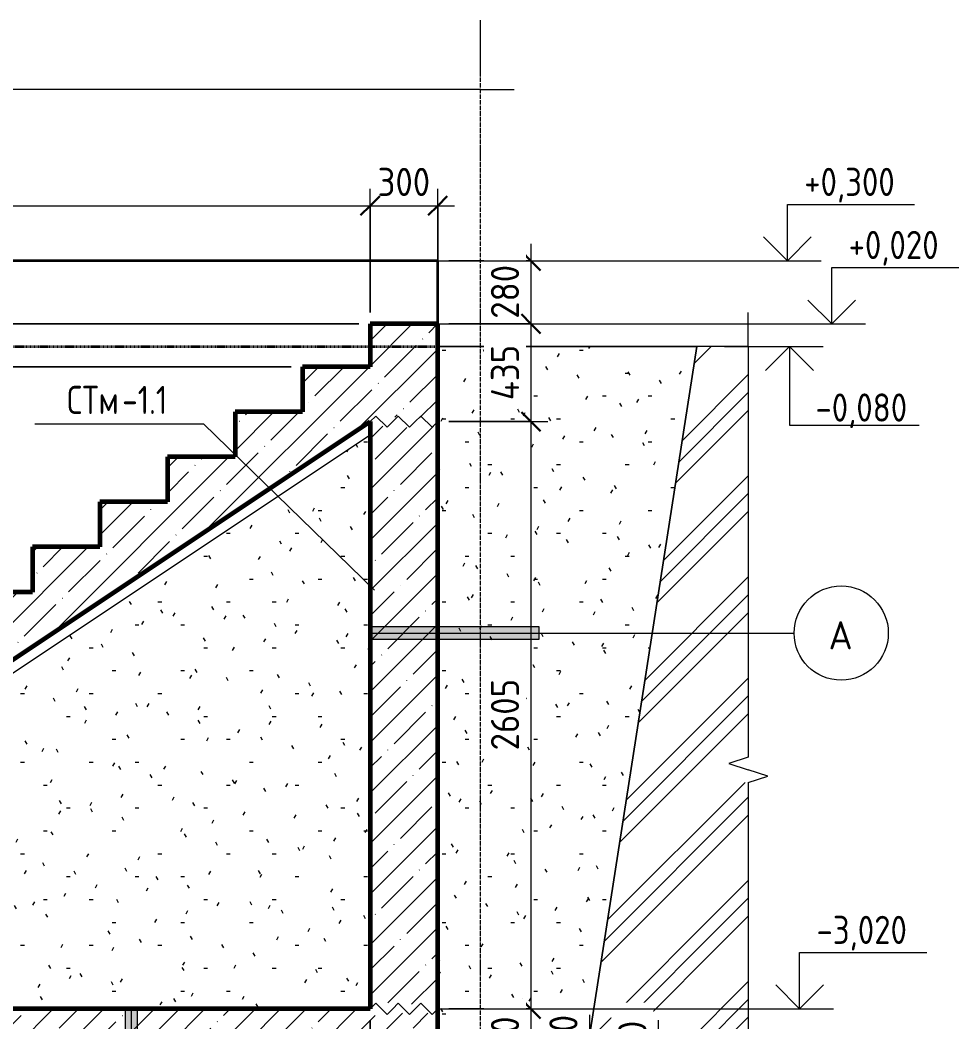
# Model space of a CAD drawing. Header units: millimetres. Extents: x 17301 to 64744, y -5326 to 7712.
# Drawn here: x 31730 to 35899, y -3078 to 1369 of the extents above; entities that cross this region are included whole.
import ezdxf

# ---------------------------------------------------------------- set-up
doc = ezdxf.new("R2010")
doc.units = ezdxf.units.MM
doc.linetypes.add('01 Штриховая _4 мм_', pattern=[6, 3.5, -2.5])
doc.linetypes.add('02 Штрихпунктирная _20 мм_', pattern=[25, 20, -2.5, 0, -2.5])
for name, color, linetype, lineweight in [('AA_Dim', 7, 'Continuous', 9), ('AA_Dim-50', 7, 'Continuous', 9), ('AA_Oformlenie', 7, 'Continuous', 9), ('AA_Vinoska', 7, 'Continuous', 9), ('AA_Visotnaya otmetka', 7, 'Continuous', 9), ('AF_Element', 7, 'Continuous', 20), ('AF_Element_Опалубка', 253, 'Continuous', 20), ('AF_Perekritie', 7, 'Continuous', 60), ('AF_Stena', 7, 'Continuous', 60), ('AF_Stena_Опалубка', 253, 'Continuous', 20), ('KR_Fundament', 7, 'Continuous', 20), ('Генплан', 7, 'Continuous', 9), ('Оси', 7, 'Continuous', 9)]:
    doc.layers.add(name, color=color, linetype=linetype, lineweight=lineweight)
doc.styles.add('GOST Common', font='GOST_Common.ttf', dxfattribs={"width": 0.85, "height": 125})
doc.styles.add('GOST Common_1', font='GOST_Common.ttf', dxfattribs={"height": 125})
doc.styles.add('ISOCPEUR_1', font='isocpeur.TTF', dxfattribs={"width": 0.85, "height": 125})
doc.styles.add('ISOCPEUR_2', font='isocpeur.TTF', dxfattribs={"width": 0.9, "height": 125})
doc.dimstyles.new('00_Точн_3_знака__прозр_', dxfattribs={"dimscale": 304.8, "dimtxt": 125.344371, "dimasz": 0.278871, "dimexe": 0.246063, "dimexo": 0.164042, "dimgap": 0.016404, "dimtad": 1, "dimdec": 3, "dimrnd": 0.001, "dimdsep": 46, "dimtxsty": 'ISOCPEUR_2', "dimblk1": 'OBLIQUE', "dimblk2": 'OBLIQUE', "dimsah": 1, "dimcen": 0.09, "dimdle": 0.246063, "dimazin": 0, "dimtfac": 1, "dimtdec": 4, "dimtix": 1, "dimtmove": 0, "dimatfit": 3, "dimfxl": 1, "dimtvp": 1, "dimtolj": 1, "dimtzin": 0, "dimlwd": 18, "dimlwe": 18, "dimarcsym": 2})
doc.dimstyles.new('00_Точн_3_знака__прозр__1', dxfattribs={"dimscale": 304.8, "dimtxt": 125.344371, "dimasz": 0.278871, "dimexe": 0.246063, "dimexo": 0.164042, "dimgap": 0.016404, "dimtad": 1, "dimdec": 3, "dimrnd": 0.001, "dimdsep": 46, "dimtxsty": 'ISOCPEUR_2', "dimblk1": 'OBLIQUE', "dimblk2": 'OBLIQUE', "dimsah": 1, "dimcen": 0.09, "dimdle": 0.246063, "dimazin": 0, "dimtfac": 1, "dimtdec": 4, "dimtix": 1, "dimtmove": 1, "dimatfit": 3, "dimfxl": 1, "dimtvp": 1, "dimtolj": 1, "dimtzin": 0, "dimlwd": 18, "dimlwe": 18, "dimarcsym": 2})
doc.dimstyles.new('05_Округл_5мм__непрозр_', dxfattribs={"dimscale": 304.8, "dimtxt": 125.344371, "dimasz": 0.278871, "dimexe": 0.246063, "dimexo": 0.164042, "dimgap": 0.049213, "dimtad": 1, "dimdec": 0, "dimrnd": 5, "dimdsep": 46, "dimtxsty": 'ISOCPEUR_2', "dimblk1": 'OBLIQUE', "dimblk2": 'OBLIQUE', "dimsah": 1, "dimcen": 0.09, "dimdle": 0.246063, "dimazin": 0, "dimtfac": 1, "dimtdec": 4, "dimtix": 1, "dimtmove": 0, "dimatfit": 3, "dimfxl": 1, "dimtvp": 1, "dimtfill": 1, "dimtolj": 1, "dimtzin": 0, "dimlwd": 18, "dimlwe": 18, "dimarcsym": 2})
doc.dimstyles.new('05_Округл_5мм__непрозр__1', dxfattribs={"dimscale": 304.8, "dimtxt": 125.344371, "dimasz": 0.278871, "dimexe": 0.246063, "dimexo": 0.164042, "dimgap": 0.049213, "dimtad": 1, "dimdec": 0, "dimrnd": 5, "dimdsep": 46, "dimtxsty": 'ISOCPEUR_2', "dimblk1": 'OBLIQUE', "dimblk2": 'OBLIQUE', "dimsah": 1, "dimcen": 0.09, "dimdle": 0.246063, "dimazin": 0, "dimtfac": 1, "dimtdec": 4, "dimtix": 1, "dimtmove": 1, "dimatfit": 3, "dimfxl": 1, "dimtvp": 1, "dimtfill": 1, "dimtolj": 1, "dimtzin": 0, "dimlwd": 18, "dimlwe": 18, "dimarcsym": 2})
pattern_1 = [(45, (30555.95, -300), (-112.253, 112.253), []), (45, (30668.2, -300), (-112.253, 112.253), [198.437, -39.687, 1.676, -38.011])]

# ---------------------------------------------------------------- blocks, each defined once
blk = doc.blocks.new('Грунт - Грунт-3679763-КР_РЗ_Опл_1')
at = {"layer": 'Генплан'}
h = blk.add_hatch(dxfattribs=at)
h.set_pattern_fill('FP_4', color=256, style=0, pattern_type=2)
h.set_pattern_definition([(45, (-3218.36, -300), (-224.506, 224.506), []), (45, (-3139, -300), (0, 449.013), []), (45, (-3297.74, -300), (0, 449.013), [])])
h.paths.add_polyline_path([(-6410, -3837.5), (-2836.9, -3837.5), (-2809.4, -3750.9), (-2781.9, -3837.5), (-2781.9, -3798.2), (-2725.6, -3798.2), (-2725.6, -3837.5), (1189.1, -3837.5), (1189.1, -2015), (1149.8, -2015), (1149.8, -1958.7), (1189.1, -1958.7), (1102.5, -1931.2), (1189.1, -1903.7), (1189.1, -80), (960, -80), (410, -3620), (-6250, -3620), (-6250, -3210), (-6410, -3210), (-6410, -3824.3)])
for p, q in [((-190, -80), (960, -80)), ((960, -80), (410, -3620)), ((1189.1, -80), (960, -80))]:
    blk.add_line(p, q, dxfattribs=at)
blk = doc.blocks.new('Засыпка - Засыпка-3702812-КР_РЗ_Опл_1')
at = {"layer": 'AF_Element', "lineweight": 9}
h = blk.add_hatch(dxfattribs=at)
h.set_pattern_fill('FP_8', color=256, style=0, pattern_type=2)
h.set_pattern_definition([(0, (-3218.36, -300), (406.4, 101.6), [16.764, -288.036, 16.764, -288.036, -1625.6]), (0, (-3218.36, -300), (406.4, 101.6), [-609.6, 16.764, -592.836, 16.764, -288.036, -711.2]), (0, (-3218.36, -300), (406.4, 101.6), [-1524, 16.764, -186.436, 16.764, -491.236]), (120, (-3065.96, -249.2), (-291.1882, 301.1527), [16.764, -288.036, 16.764, -288.036, -1625.6]), (120, (-3065.96, -249.2), (-291.1882, 301.1527), [-609.6, 16.764, -592.836, 16.764, -288.036, -711.2]), (120, (-3065.96, -249.2), (-291.1882, 301.1527), [-1524, 16.764, -186.436, 16.764, -491.236]), (240, (-3015.16, -46), (-115.2118, -402.7527), [16.764, -288.036, 16.764, -288.036, -1625.6]), (240, (-3015.16, -46), (-115.2118, -402.7527), [-609.6, 16.764, -592.836, 16.764, -288.036, -711.2]), (240, (-3015.16, -46), (-115.2118, -402.7527), [-1524, 16.764, -186.436, 16.764, -491.236])])
h.paths.add_polyline_path([(-2526.5, -3020), (-490, -3020), (-490, -473.9), (-4314.4, -3020)])
at = {"layer": 'AF_Element'}
for p, q in [((-490, -473.9), (-4314.4, -3020)), ((-490, -3020), (-490, -473.9)), ((-4314.4, -3020), (-490, -3020))]:
    blk.add_line(p, q, dxfattribs=at)
blk = doc.blocks.new('Лестница - Лестница-3665978-КР_РЗ_Опл_1')
at = {"layer": 'AF_Perekritie', "lineweight": 9}
h = blk.add_hatch(dxfattribs=at)
h.set_pattern_fill('FP_3', color=256, style=0, pattern_type=2)
h.set_pattern_definition([(45, (-3218.36, -300), (-112.253, 112.253), []), (45, (-3106.11, -300), (-112.253, 112.253), [198.437, -39.687, 1.676, -38.011])])
h.paths.add_polyline_path([(-4390, -3010.3), (-490, -413.9), (-490, -393.9), (-190, -393.9), (-190, 20), (-490, 20), (-490, -170), (-790, -170), (-790, -370), (-1090, -370), (-1090, -570), (-1390, -570), (-1390, -770), (-1690, -770), (-1690, -970), (-1990, -970), (-1990, -1170), (-2290, -1170), (-2290, -1370), (-2590, -1370), (-2590, -1570), (-2890, -1570), (-2890, -1770), (-3190, -1770), (-3190, -1970), (-3490, -1970), (-3490, -2170), (-3790, -2170), (-3790, -2370), (-4090, -2370), (-4090, -2570), (-4390, -2570), (-4390, -2770), (-4690, -2770), (-4690, -3000), (-4390, -3000)])
at = {"layer": 'AF_Perekritie'}
for p, q in [((-190, 20), (-490, 20)), ((-490, 20), (-490, -170)), ((-190, -413.9), (-190, 20)), ((-490, -170), (-790, -170)), ((-790, -170), (-790, -370)), ((-790, -370), (-1090, -370)), ((-1090, -370), (-1090, -570)), ((-4390, -3010.3), (-490, -413.9)), ((-1090, -570), (-1390, -570)), ((-1390, -570), (-1390, -770)), ((-1390, -770), (-1690, -770)), ((-1690, -770), (-1690, -970)), ((-1690, -970), (-1990, -970)), ((-1990, -970), (-1990, -1170)), ((-1990, -1170), (-2290, -1170))]:
    blk.add_line(p, q, dxfattribs=at)
blk = doc.blocks.new('Последовательность узлов - 3мм масшт50 маскировка-904230-КР_РЗ_Опл_1')
at = {"layer": 'AA_Oformlenie'}
for p, q in [((-490, -413.9), (-465, -388.9)), ((-415, -438.9), (-465, -388.9)), ((-390, -413.9), (-365, -388.9)), ((-315, -438.9), (-365, -388.9)), ((-290, -413.9), (-265, -388.9)), ((-215, -438.9), (-265, -388.9)), ((-390, -413.9), (-415, -438.9)), ((-290, -413.9), (-315, -438.9)), ((-190, -413.9), (-215, -438.9))]:
    blk.add_line(p, q, dxfattribs=at)
blk = doc.blocks.new('011_ЛинияОбрыва _ЭлУзла_Линия_ - Тип 1-3948493-КР_РЗ_Опл_1')
at = {"layer": 'AA_Oformlenie'}
for p, q in [((1189.1, -80), (1189.1, -1903.7)), ((1189.1, -2015), (1189.1, -3837.5))]:
    blk.add_line(p, q, dxfattribs=at)
blk = doc.blocks.new('011_ЛинияОбрыва _ЭлУзла_Линия_ - Тип 1-3750494-КР_РЗ_Опл_1')
at = {"layer": 'AA_Oformlenie'}
blk.add_line((0, 1060), (-3495.1, 1060), dxfattribs=at)
blk = doc.blocks.new('DIMBLOCK8-КР_РЗ_Опл_1')
at = {"layer": 'AA_Dim-50', "lineweight": 18}
for p, q in [((28884.6, 95), (28884.6, -170)), ((33234.3, 20), (28809.6, 20)), ((28884.6, 20), (33234.3, 20)), ((28678.1, -114.6), (28884.6, -75)), ((28678.1, -375.1), (28678.1, -114.6)), ((32934.3, -170), (28809.6, -170)), ((28884.6, -170), (32934.3, -170))]:
    blk.add_line(p, q, dxfattribs=at)
at = {"layer": 'AA_Dim-50', "lineweight": 30}
for p, q in [((28884.6, 20), (28842.1, 62.5)), ((28884.6, 20), (28927.1, -22.5)), ((28884.6, -170), (28842.1, -127.5)), ((28884.6, -170), (28927.1, -212.5))]:
    blk.add_line(p, q, dxfattribs=at)
at = {"layer": 'AA_Dim-50', "color": 0, "lineweight": 18, "insert": (28510.3, -375.1), "char_height": 125, "width": 252.581, "attachment_point": 1, "rotation": 90, "line_spacing_factor": 1.135194, "style": 'ISOCPEUR_2'}
blk.add_mtext('190', dxfattribs=at)
blk = doc.blocks.new('_Oblique')
at = {"color": 0, "linetype": 'ByBlock', "lineweight": -2}
blk.add_line((-0.5, -0.5), (0.5, 0.5), dxfattribs=at)
blk = doc.blocks.new('DIMBLOCK9-КР_РЗ_Опл_1')
at = {"layer": 'AA_Dim-50', "lineweight": 30}
for p, q in [((28884.6, -170), (28842.1, -127.5)), ((28884.6, -170), (28927.1, -212.5)), ((28884.6, -2770), (28842.1, -2727.5)), ((28884.6, -2770), (28927.1, -2812.5))]:
    blk.add_line(p, q, dxfattribs=at)
at = {"layer": 'AA_Dim-50', "lineweight": 18}
for p, q in [((32934.3, -170), (28809.6, -170)), ((28884.6, -170), (28884.6, -2770)), ((28884.6, -170), (32934.3, -170)), ((29034.3, -2770), (28809.6, -2770)), ((28884.6, -2770), (29034.3, -2770))]:
    blk.add_line(p, q, dxfattribs=at)
at = {"layer": 'AA_Dim-50', "color": 0, "lineweight": 18, "insert": (28716.7, -1887.4), "char_height": 125, "width": 1001.809, "attachment_point": 1, "rotation": 90, "line_spacing_factor": 1.135194, "style": 'ISOCPEUR_2'}
blk.add_mtext('13x200=2600', dxfattribs=at)
blk = doc.blocks.new('DIMBLOCK11-КР_РЗ_Опл_1')
at = {"layer": 'AA_Dim-50', "lineweight": 18}
for p, q in [((29084.3, -2720), (29084.3, 619.7)), ((33284.3, 70), (33284.3, 619.7)), ((29009.3, 544.7), (33284.3, 544.7)), ((29084.3, 544.7), (29084.3, -2720)), ((33284.3, 544.7), (33284.3, 70))]:
    blk.add_line(p, q, dxfattribs=at)
at = {"layer": 'AA_Dim-50', "lineweight": 30}
for p, q in [((29084.3, 544.7), (29126.8, 587.2)), ((33284.3, 544.7), (33326.8, 587.2)), ((29084.3, 544.7), (29041.8, 502.2)), ((33284.3, 544.7), (33241.8, 502.2))]:
    blk.add_line(p, q, dxfattribs=at)
at = {"layer": 'AA_Dim-50', "color": 0, "lineweight": 18, "insert": (30757.4, 712.6), "char_height": 125, "width": 1024.513, "attachment_point": 1, "line_spacing_factor": 1.135194, "style": 'ISOCPEUR_2'}
blk.add_mtext('14x300=4200', dxfattribs=at)
blk = doc.blocks.new('DIMBLOCK12-КР_РЗ_Опл_1')
at = {"layer": 'AA_Dim-50', "lineweight": 18}
for p, q in [((33284.3, 70), (33284.3, 619.7)), ((33584.3, 70), (33584.3, 619.7)), ((33284.3, 544.7), (33659.3, 544.7)), ((33284.3, 544.7), (33284.3, 70)), ((33584.3, 544.7), (33584.3, 70))]:
    blk.add_line(p, q, dxfattribs=at)
at = {"layer": 'AA_Dim-50', "lineweight": 30}
for p, q in [((33284.3, 544.7), (33326.8, 587.2)), ((33584.3, 544.7), (33626.8, 587.2)), ((33284.3, 544.7), (33241.8, 502.2)), ((33584.3, 544.7), (33541.8, 502.2))]:
    blk.add_line(p, q, dxfattribs=at)
at = {"layer": 'AA_Dim-50', "color": 0, "lineweight": 18, "insert": (33317.3, 712.6), "char_height": 125, "width": 280.961, "attachment_point": 1, "line_spacing_factor": 1.135194, "style": 'ISOCPEUR_2'}
blk.add_mtext('300', dxfattribs=at)
blk = doc.blocks.new('DIMBLOCK13-КР_РЗ_Опл_1')
at = {"layer": 'AA_Dim-50', "lineweight": 18}
for p, q in [((33998.4, 375), (33998.4, 20)), ((33634.3, 300), (34073.4, 300)), ((33998.4, 300), (33634.3, 300)), ((33634.3, 20), (34073.4, 20)), ((33998.4, 20), (33634.3, 20))]:
    blk.add_line(p, q, dxfattribs=at)
at = {"layer": 'AA_Dim-50', "lineweight": 30}
for p, q in [((33998.4, 300), (33955.9, 342.5)), ((33998.4, 300), (34040.9, 257.5)), ((33998.4, 20), (33955.9, 62.5)), ((33998.4, 20), (34040.9, -22.5))]:
    blk.add_line(p, q, dxfattribs=at)
at = {"layer": 'AA_Dim-50', "color": 0, "lineweight": 18, "insert": (33820.6, 42.9), "char_height": 125, "width": 280.961, "attachment_point": 1, "rotation": 90, "line_spacing_factor": 1.135194, "style": 'ISOCPEUR_2', "bg_fill": 3, "box_fill_scale": 1.25, "bg_fill_color": 256, "bg_fill_true_color": 13158600, "bg_fill_transparency": 0}
blk.add_mtext('280', dxfattribs=at)
blk = doc.blocks.new('DIMBLOCK14-КР_РЗ_Опл_1')
at = {"layer": 'AA_Dim-50', "lineweight": 30}
for p, q in [((33998.4, 20), (33955.9, 62.5)), ((33998.4, 20), (34040.9, -22.5)), ((33998.4, -413.9), (33955.9, -371.4)), ((33998.4, -413.9), (34040.9, -456.4))]:
    blk.add_line(p, q, dxfattribs=at)
at = {"layer": 'AA_Dim-50', "lineweight": 18}
for p, q in [((33634.3, 20), (34073.4, 20)), ((33998.4, 20), (33634.3, 20)), ((33998.4, 20), (33998.4, -413.9)), ((33634.3, -413.9), (34073.4, -413.9)), ((33998.4, -413.9), (33634.3, -413.9))]:
    blk.add_line(p, q, dxfattribs=at)
at = {"layer": 'AA_Dim-50', "color": 0, "lineweight": 18, "insert": (33820.6, -318.7), "char_height": 125, "width": 292.313, "attachment_point": 1, "rotation": 90, "line_spacing_factor": 1.135194, "style": 'ISOCPEUR_2', "bg_fill": 3, "box_fill_scale": 1.25, "bg_fill_color": 256, "bg_fill_true_color": 13158600, "bg_fill_transparency": 0}
blk.add_mtext('435', dxfattribs=at)
blk = doc.blocks.new('DIMBLOCK15-КР_РЗ_Опл_1')
at = {"layer": 'AA_Dim-50', "lineweight": 30}
for p, q in [((33998.4, -413.9), (33955.9, -371.4)), ((33998.4, -413.9), (34040.9, -456.4)), ((33998.4, -3020), (33955.9, -2977.5)), ((33998.4, -3020), (34040.9, -3062.5))]:
    blk.add_line(p, q, dxfattribs=at)
at = {"layer": 'AA_Dim-50', "lineweight": 18}
for p, q in [((33634.3, -413.9), (34073.4, -413.9)), ((33998.4, -413.9), (33634.3, -413.9)), ((33998.4, -413.9), (33998.4, -3020)), ((33634.3, -3020), (34073.4, -3020)), ((33998.4, -3020), (33634.3, -3020))]:
    blk.add_line(p, q, dxfattribs=at)
at = {"layer": 'AA_Dim-50', "color": 0, "lineweight": 18, "insert": (33820.6, -1873), "char_height": 125, "width": 374.614, "attachment_point": 1, "rotation": 90, "line_spacing_factor": 1.135194, "style": 'ISOCPEUR_2', "bg_fill": 3, "box_fill_scale": 1.25, "bg_fill_color": 256, "bg_fill_true_color": 13158600, "bg_fill_transparency": 0}
blk.add_mtext('2605', dxfattribs=at)
blk = doc.blocks.new('DIMBLOCK16-КР_РЗ_Опл_1')
at = {"layer": 'AA_Dim-50', "lineweight": 30}
for p, q in [((33998.4, -3020), (33955.9, -2977.5)), ((33998.4, -3020), (34040.9, -3062.5)), ((33998.4, -3320), (33955.9, -3277.5)), ((33998.4, -3320), (34040.9, -3362.5))]:
    blk.add_line(p, q, dxfattribs=at)
at = {"layer": 'AA_Dim-50', "lineweight": 18}
for p, q in [((33634.3, -3020), (34073.4, -3020)), ((33998.4, -3020), (33634.3, -3020)), ((33998.4, -3020), (33998.4, -3320)), ((33634.3, -3320), (34073.4, -3320)), ((33998.4, -3320), (33634.3, -3320))]:
    blk.add_line(p, q, dxfattribs=at)
at = {"layer": 'AA_Dim-50', "color": 0, "lineweight": 18, "insert": (33820.6, -3287.1), "char_height": 125, "width": 280.961, "attachment_point": 1, "rotation": 90, "line_spacing_factor": 1.135194, "style": 'ISOCPEUR_2', "bg_fill": 3, "box_fill_scale": 1.25, "bg_fill_color": 256, "bg_fill_true_color": 13158600, "bg_fill_transparency": 0}
blk.add_mtext('300', dxfattribs=at)
blk = doc.blocks.new('DIMBLOCK17-КР_РЗ_Опл_1')
at = {"layer": 'AA_Dim-50', "lineweight": 18}
for p, q in [((34257.9, -3046.8), (34257.9, -3307.3)), ((33634.3, -3320), (34073.4, -3320)), ((33998.4, -3320), (33634.3, -3320)), ((34257.9, -3307.3), (33998.4, -3370)), ((33998.4, -3320), (33998.4, -3420)), ((33734.3, -3420), (34073.4, -3420)), ((33998.4, -3420), (33734.3, -3420))]:
    blk.add_line(p, q, dxfattribs=at)
at = {"layer": 'AA_Dim-50', "lineweight": 30}
for p, q in [((33998.4, -3320), (33955.9, -3277.5)), ((33998.4, -3320), (34040.9, -3362.5)), ((33998.4, -3420), (33955.9, -3377.5)), ((33998.4, -3420), (34040.9, -3462.5))]:
    blk.add_line(p, q, dxfattribs=at)
at = {"layer": 'AA_Dim-50', "color": 0, "lineweight": 18, "insert": (34080.1, -3257.3), "char_height": 125, "width": 252.581, "attachment_point": 1, "rotation": 90, "line_spacing_factor": 1.135194, "style": 'ISOCPEUR_2', "bg_fill": 3, "box_fill_scale": 1.25, "bg_fill_color": 256, "bg_fill_true_color": 13158600, "bg_fill_transparency": 0}
blk.add_mtext('100', dxfattribs=at)
blk = doc.blocks.new('DIMBLOCK18-КР_РЗ_Опл_1')
at = {"layer": 'AA_Dim-50', "lineweight": 18}
for p, q in [((34563.8, -3070.1), (34563.8, -3354.2)), ((34563.8, -3354.2), (33998.4, -3520)), ((33734.3, -3420), (34073.4, -3420)), ((33998.4, -3420), (33734.3, -3420)), ((33998.4, -3420), (33998.4, -3695)), ((34008.5, -3620), (33923.4, -3620)), ((33998.4, -3620), (34008.5, -3620))]:
    blk.add_line(p, q, dxfattribs=at)
at = {"layer": 'AA_Dim-50', "lineweight": 30}
for p, q in [((33998.4, -3420), (33955.9, -3377.5)), ((33998.4, -3420), (34040.9, -3462.5)), ((33998.4, -3620), (33955.9, -3577.5)), ((33998.4, -3620), (34040.9, -3662.5))]:
    blk.add_line(p, q, dxfattribs=at)
at = {"layer": 'AA_Dim-50', "color": 0, "lineweight": 18, "insert": (34385.9, -3304.2), "char_height": 125, "width": 280.961, "attachment_point": 1, "rotation": 90, "line_spacing_factor": 1.135194, "style": 'ISOCPEUR_2', "bg_fill": 3, "box_fill_scale": 1.25, "bg_fill_color": 256, "bg_fill_true_color": 13158600, "bg_fill_transparency": 0}
blk.add_mtext('200', dxfattribs=at)
blk = doc.blocks.new('Высотные отметки - Стрелка вверх-400292-КР_РЗ_Опл_1')
at = {"layer": 'AA_Vinoska'}
for p, q in [((1559.6, 270), (2124.6, 270)), ((1559.6, 20), (1559.6, 270)), ((1559.6, 20), (1453.5, 126.1)), ((1559.6, 20), (1665.7, 126.1)), ((1409.6, 20), (1709.6, 20))]:
    blk.add_line(p, q, dxfattribs=at)
blk = doc.blocks.new('DIMBLOCK22-КР_РЗ_Опл_1')
at = {"layer": 'AA_Dim-50', "lineweight": 18}
for p, q in [((29084.3, -3070), (29084.3, -4265.1)), ((29084.3, -4190.1), (29084.3, -3070)), ((33284.3, -3070), (33284.3, -4265.1)), ((33284.3, -4190.1), (33284.3, -3070)), ((29084.3, -4190.1), (33284.3, -4190.1))]:
    blk.add_line(p, q, dxfattribs=at)
at = {"layer": 'AA_Dim-50', "lineweight": 30}
for p, q in [((29084.3, -4190.1), (29126.8, -4147.6)), ((33284.3, -4190.1), (33326.8, -4147.6)), ((29084.3, -4190.1), (29041.8, -4232.6)), ((33284.3, -4190.1), (33241.8, -4232.6))]:
    blk.add_line(p, q, dxfattribs=at)
at = {"layer": 'AA_Dim-50', "color": 0, "lineweight": 18, "insert": (31023.5, -4022.3), "char_height": 125, "width": 385.966, "attachment_point": 1, "line_spacing_factor": 1.135194, "style": 'ISOCPEUR_2'}
blk.add_mtext('4200', dxfattribs=at)
blk = doc.blocks.new('DIMBLOCK23-КР_РЗ_Опл_1')
at = {"layer": 'AA_Dim-50', "lineweight": 18}
for p, q in [((33284.3, -3070), (33284.3, -4265.1)), ((33284.3, -4190.1), (33284.3, -3070)), ((33584.3, -3370), (33584.3, -4265.1)), ((33584.3, -4190.1), (33584.3, -3370)), ((33284.3, -4190.1), (33584.3, -4190.1))]:
    blk.add_line(p, q, dxfattribs=at)
at = {"layer": 'AA_Dim-50', "lineweight": 30}
for p, q in [((33284.3, -4190.1), (33326.8, -4147.6)), ((33584.3, -4190.1), (33626.8, -4147.6)), ((33284.3, -4190.1), (33241.8, -4232.6)), ((33584.3, -4190.1), (33541.8, -4232.6))]:
    blk.add_line(p, q, dxfattribs=at)
at = {"layer": 'AA_Dim-50', "color": 0, "lineweight": 18, "insert": (33317.3, -4022.3), "char_height": 125, "width": 280.961, "attachment_point": 1, "line_spacing_factor": 1.135194, "style": 'ISOCPEUR_2'}
blk.add_mtext('300', dxfattribs=at)
blk = doc.blocks.new('010_Текст с выноской - Текст 2 строки-3754870-КР_РЗ_Опл_1')
at = {"layer": 'AA_Vinoska'}
blk.add_line((-6025.8, -2680.7), (-5275.8, -2680.7), dxfattribs=at)
blk = doc.blocks.new('010_Флажок только номер _ТиповАннот_ - Узел Б-3986935-КР_РЗ_Опл_1')
at = {"layer": 'AA_Vinoska'}
blk.add_hatch(color=256, dxfattribs=at).paths.add_polyline_path([(-1578.3, -3774.8), (-1578.3, -3024.8), (-1523.3, -3024.8), (-1523.3, -3774.8)])
for p, q in [((-1523.3, -3024.8), (-1578.3, -3024.8)), ((-1578.3, -3024.8), (-1578.3, -3774.8)), ((-1550.8, -3024.8), (-1550.8, -4907.4)), ((-1523.3, -3774.8), (-1523.3, -3024.8)), ((-1578.3, -3774.8), (-1523.3, -3774.8))]:
    blk.add_line(p, q, dxfattribs=at)
blk.add_circle((-1550.8, -5116.5), 209.1, dxfattribs=at)
blk = doc.blocks.new('010_Флажок только номер _ТиповАннот_ - Узел А-3986927-КР_РЗ_Опл_1')
at = {"layer": 'AA_Vinoska'}
blk.add_hatch(color=256, dxfattribs=at).paths.add_polyline_path([(260, -1379.7), (-490, -1379.7), (-490, -1324.7), (260, -1324.7)])
for p, q in [((260, -1324.7), (-490, -1324.7)), ((-490, -1324.7), (-490, -1379.7)), ((260, -1379.7), (260, -1324.7)), ((-490, -1352.2), (1392.6, -1352.2)), ((-490, -1379.7), (260, -1379.7))]:
    blk.add_line(p, q, dxfattribs=at)
blk.add_circle((1601.7, -1352.2), 209.1, dxfattribs=at)
blk = doc.blocks.new('Высотные отметки - Стрелка вниз высокая-400290-КР_РЗ_Опл_1')
at = {"layer": 'AA_Vinoska'}
for p, q in [((1222.3, -80), (1522.3, -80)), ((1372.3, -80), (1266.2, -186.1)), ((1372.3, -80), (1372.3, -430)), ((1372.3, -80), (1478.3, -186.1)), ((1372.3, -430), (1947.3, -430))]:
    blk.add_line(p, q, dxfattribs=at)

msp = doc.modelspace()

# ---------------------------------------------------------------- hatches: boundary and pattern name
at = {"layer": 'AF_Perekritie', "lineweight": 9}
h = msp.add_hatch(dxfattribs=at)
h.set_pattern_fill('FP_3', color=256, style=0, pattern_type=2)
h.set_pattern_definition(pattern_1)
h.paths.add_polyline_path([(29384.3179, -3320), (33584.3179, -3320), (33584.3179, -3040), (33284.3179, -3040), (33284.3179, -3020), (29384.3179, -3020), (29384.3179, -3040), (29084.3179, -3040), (29084.3179, -3020), (27544.3179, -3020), (27544.3179, -3320), (29284.3179, -3320)])
at = {"layer": 'AF_Stena', "lineweight": 9}
h = msp.add_hatch(dxfattribs=at)
h.set_pattern_fill('FP_3', color=256, style=0, pattern_type=2)
h.set_pattern_definition(pattern_1)
h.paths.add_polyline_path([(33484.3179, -3000), (33584.3179, -3000), (33584.3179, -433.8737), (33284.3179, -433.8737), (33284.3179, -3000), (33384.3179, -3000)])
at = {"layer": 'KR_Fundament', "lineweight": 9}
h = msp.add_hatch(dxfattribs=at)
h.set_pattern_fill('FP_8', color=256, style=0, pattern_type=2)
h.set_pattern_definition([(0, (30555.95, -300), (406.4, 101.6), [16.764, -288.036, 16.764, -288.036, -1625.6]), (0, (30555.95, -300), (406.4, 101.6), [-609.6, 16.764, -592.836, 16.764, -288.036, -711.2]), (0, (30555.95, -300), (406.4, 101.6), [-1524, 16.764, -186.436, 16.764, -491.236]), (120, (30708.35, -249.2), (-291.1882, 301.1527), [16.764, -288.036, 16.764, -288.036, -1625.6]), (120, (30708.35, -249.2), (-291.1882, 301.1527), [-609.6, 16.764, -592.836, 16.764, -288.036, -711.2]), (120, (30708.35, -249.2), (-291.1882, 301.1527), [-1524, 16.764, -186.436, 16.764, -491.236]), (240, (30759.15, -46), (-115.2118, -402.7527), [16.764, -288.036, 16.764, -288.036, -1625.6]), (240, (30759.15, -46), (-115.2118, -402.7527), [-609.6, 16.764, -592.836, 16.764, -288.036, -711.2]), (240, (30759.15, -46), (-115.2118, -402.7527), [-1524, 16.764, -186.436, 16.764, -491.236])])
h.paths.add_polyline_path([(27544.3179, -3620), (34184.3179, -3620), (34734.3179, -80), (33584.3179, -80), (33584.3179, -3320), (33684.3179, -3320), (33684.3179, -3420), (27544.3179, -3420)])

# ---------------------------------------------------------------- linework, layer by layer
at = {"layer": 'AA_Vinoska'}
for p, q in [((33774.3179, 1060), (33924.3179, 1060)), ((34963.4126, -80), (34963.4126, 70)), ((33304.056, -1161.8046), (32545.0003, -424.0053)), ((34963.4126, -1903.7287), (34876.8101, -1931.2287)), ((34876.8101, -1931.2287), (34963.4126, -1958.7287)), ((35050.0627, -1986.883), (34963.4126, -1958.7287)), ((34963.4126, -2015.0373), (35050.0627, -1986.883))]:
    msp.add_line(p, q, dxfattribs=at)
at = {"layer": 'AA_Visotnaya otmetka'}
for p, q in [((34178.7922, 300), (35136.8383, 300)), ((34239.7217, 20), (35333.9284, 20)), ((34858.0194, -80), (35040.7839, -80)), ((35040.7839, -80), (35146.5949, -80))]:
    msp.add_line(p, q, dxfattribs=at)
at = {"layer": 'AF_Stena_Опалубка', "lineweight": 35}
for p, q in [((33584.3179, 300), (29284.3179, 300)), ((33584.3179, 20), (33584.3179, 300)), ((33584.3179, 19.9504), (33584.3179, -3020)), ((29384.3179, -3020), (33284.3179, -3020))]:
    msp.add_line(p, q, dxfattribs=at)
at = {"layer": 'AF_Stena_Опалубка', "lineweight": 60}
for p, q in [((33284.3179, -413.8737), (33284.3179, -3020)), ((33584.3179, -3020), (33584.3179, -413.8737))]:
    msp.add_line(p, q, dxfattribs=at)
at = {"layer": 'KR_Fundament', "linetype": '01 Штриховая _4 мм_', "lineweight": 35}
msp.add_line((29284.3179, -80), (33584.2682, -80), dxfattribs=at)
at = {"layer": 'KR_Fundament'}
for p, q in [((34734.3179, -80), (33584.3179, -80)), ((33584.3179, -80), (33584.3179, -3320)), ((34184.3179, -3620), (34734.3179, -80))]:
    msp.add_line(p, q, dxfattribs=at)
at = {"layer": 'KR_Fundament', "lineweight": 60}
for p, q in [((33284.3179, -3020), (29384.3179, -3020)), ((33584.3179, -3320), (33584.3179, -3020))]:
    msp.add_line(p, q, dxfattribs=at)
at = {"layer": 'Оси'}
msp.add_line((33774.3179, 1118.7104), (33774.3179, 1368.7104), dxfattribs=at)
at = {"layer": 'Оси', "linetype": '02 Штрихпунктирная _20 мм_'}
msp.add_line((33774.3179, -4452.9796), (33774.3179, 1118.7104), dxfattribs=at)

# ---------------------------------------------------------------- block references
at = {"layer": 'AA_Oformlenie'}
for name in ['011_ЛинияОбрыва _ЭлУзла_Линия_ - Тип 1-3750494-КР_РЗ_Опл_1', '011_ЛинияОбрыва _ЭлУзла_Линия_ - Тип 1-3948493-КР_РЗ_Опл_1', 'Последовательность узлов - 3мм масшт50 маскировка-904230-КР_РЗ_Опл_1']:
    msp.add_blockref(name, (33774.3179, 0), dxfattribs=at)
at = {"layer": 'AA_Oformlenie', "rotation": 180}
msp.add_blockref('Последовательность узлов - 3мм масшт50 маскировка-904230-КР_РЗ_Опл_1', (33094.3179, -3433.8737), dxfattribs=at)
at = {"layer": 'AA_Vinoska'}
for name, p in [('Высотные отметки - Стрелка вверх-400292-КР_РЗ_Опл_1', (33774.3179, 0)), ('Высотные отметки - Стрелка вниз высокая-400290-КР_РЗ_Опл_1', (33774.3179, 0)), ('010_Текст с выноской - Текст 2 строки-3754870-КР_РЗ_Опл_1', (37820.8119, 2256.6506)), ('010_Флажок только номер _ТиповАннот_ - Узел Б-3986935-КР_РЗ_Опл_1', (33774.3179, 0))]:
    msp.add_blockref(name, p, dxfattribs=at)
at = {"layer": 'AA_Visotnaya otmetka'}
for p in [(33577.2277, 280), (33631.5238, -3040)]:
    msp.add_blockref('Высотные отметки - Стрелка вверх-400292-КР_РЗ_Опл_1', p, dxfattribs=at)
at = {"layer": 'AF_Element_Опалубка', "lineweight": 35}
msp.add_blockref('Засыпка - Засыпка-3702812-КР_РЗ_Опл_1', (33774.3179, 0), dxfattribs=at)
at = {"layer": 'AF_Perekritie', "linetype": '01 Штриховая _4 мм_', "lineweight": 35}
msp.add_blockref('Лестница - Лестница-3665978-КР_РЗ_Опл_1', (33774.3179, 0), dxfattribs=at)
at = {"layer": 'Генплан'}
msp.add_blockref('Грунт - Грунт-3679763-КР_РЗ_Опл_1', (33774.3179, 0), dxfattribs=at)

# ---------------------------------------------------------------- texts
at = {"layer": 'AA_Vinoska', "char_height": 125, "attachment_point": 1}
for s, insert, width, style in [('СТм', (31938.602, -254.89), 296.423953, 'GOST Common'), ('-1.1', (32183.1762, -254.89), 258.945062, 'GOST Common'), ('\\fGOST Common|b0|i0|c204|p34|;А', (35319.7322, -1299.4735), 136.286875, 'GOST Common_1')]:
    msp.add_mtext(s, dxfattribs=dict(at, insert=insert, width=width, style=style))
at = {"layer": 'AA_Visotnaya otmetka', "char_height": 125, "width": 479.798668, "attachment_point": 1, "line_spacing_factor": 1.135194, "style": 'ISOCPEUR_1'}
for s, insert in [('+0,300', (35211.9222, 712.8398)), ('+0,020', (35409.0123, 432.8398)), ('-0,080', (35261.6787, -288.659)), ('-3,020', (35266.2182, -2607.1602))]:
    msp.add_mtext(s, dxfattribs=dict(at, insert=insert))

# ---------------------------------------------------------------- dimensions: what is measured, and where the dimension line sits
at = {"layer": 'AA_Dim', "lineweight": 18}
for base, p1, p2, override, picture, middle in [((33284.3179, 544.7215), (29084.3179, -2770), (33284.3179, 20), {"dimpost": '14x300=<>', "dimfxl": 5042.231649}, 'DIMBLOCK11-КР_РЗ_Опл_1', (31184.3179, 612.2215)), ((33584.3179, 544.7215), (33284.3179, 20), (33584.3179, 20), {"dimpost": '<>', "dimfxl": 300}, 'DIMBLOCK12-КР_РЗ_Опл_1', (33434.3179, 612.2215)), ((33284.3179, -4190.1324), (29084.3179, -3020), (33284.3179, -3020), {"dimpost": '<>', "dimfxl": 4200}, 'DIMBLOCK22-КР_РЗ_Опл_1', (31184.3179, -4122.6324))]:
    dim = msp.add_linear_dim(base=base, p1=p1, p2=p2, dimstyle='00_Точн_3_знака__прозр_', override=override, dxfattribs=at)
    dim.commit()
    dim.dimension.update_dxf_attribs({"geometry": picture, "text_midpoint": middle})
dim = msp.add_linear_dim(base=(28884.5614, -170), p1=(33284.3179, 20), p2=(32984.3179, -170), angle=90, dimstyle='00_Точн_3_знака__прозр__1', override={"dimpost": '<>', "dimfxl": 355.105618}, dxfattribs=at)
dim.commit()
dim.dimension.update_dxf_attribs({"geometry": 'DIMBLOCK8-КР_РЗ_Опл_1', "text_midpoint": (28593.5895, -248.7814), "dimtype": 160, "text_rotation": 90})
dim = msp.add_linear_dim(base=(28884.5614, -2770), p1=(32984.3179, -170), p2=(29084.3179, -2770), angle=90, dimstyle='00_Точн_3_знака__прозр_', override={"dimpost": '13x200=<>', "dimfxl": 4687.216658}, dxfattribs=at)
dim.commit()
dim.dimension.update_dxf_attribs({"geometry": 'DIMBLOCK9-КР_РЗ_Опл_1', "text_midpoint": (28817.0614, -1470)})

# ---------------------------------------------------------------- next in the draw order: dimensions: what is measured, and where the dimension line sits
dim = msp.add_linear_dim(base=(33998.4372, 20), p1=(33584.3179, 300), p2=(33584.3179, 20), angle=90, dimstyle='05_Округл_5мм__непрозр_', override={"dimpost": '<>', "dimfxl": 280}, dxfattribs=at)
dim.commit()
dim.dimension.update_dxf_attribs({"geometry": 'DIMBLOCK13-КР_РЗ_Опл_1', "text_midpoint": (33920.9372, 160)})

# ---------------------------------------------------------------- next in the draw order: linework, layer by layer
at = {"layer": 'AA_Visotnaya otmetka'}
msp.add_line((33531.4163, 300), (34178.7922, 300), dxfattribs=at)

# ---------------------------------------------------------------- next in the draw order: dimensions: what is measured, and where the dimension line sits
at = {"layer": 'AA_Dim', "lineweight": 18}
dim = msp.add_linear_dim(base=(33998.4372, -413.8737), p1=(33584.3179, 20), p2=(33584.3179, -413.8737), angle=90, dimstyle='05_Округл_5мм__непрозр_', override={"dimpost": '<>', "dimfxl": 433.873657}, dxfattribs=at)
dim.commit()
dim.dimension.update_dxf_attribs({"geometry": 'DIMBLOCK14-КР_РЗ_Опл_1', "text_midpoint": (33920.9372, -196.9368)})

# ---------------------------------------------------------------- next in the draw order: linework, layer by layer
at = {"layer": 'AA_Visotnaya otmetka'}
msp.add_line((33478.103, 20), (34239.7217, 20), dxfattribs=at)

# ---------------------------------------------------------------- next in the draw order: dimensions: what is measured, and where the dimension line sits
at = {"layer": 'AA_Dim', "lineweight": 18}
dim = msp.add_linear_dim(base=(33998.4372, -3020), p1=(33584.3179, -413.8737), p2=(33584.3179, -3020), angle=90, dimstyle='05_Округл_5мм__непрозр_', override={"dimpost": '<>', "dimfxl": 2606.126343}, dxfattribs=at)
dim.commit()
dim.dimension.update_dxf_attribs({"geometry": 'DIMBLOCK15-КР_РЗ_Опл_1', "text_midpoint": (33920.9372, -1716.9368)})

# ---------------------------------------------------------------- next in the draw order: block references
at = {"layer": 'AA_Vinoska'}
msp.add_blockref('010_Флажок только номер _ТиповАннот_ - Узел А-3986927-КР_РЗ_Опл_1', (33774.3179, 0), dxfattribs=at)

# ---------------------------------------------------------------- next in the draw order: dimensions: what is measured, and where the dimension line sits
at = {"layer": 'AA_Dim', "lineweight": 18}
dim = msp.add_linear_dim(base=(33998.4372, -3320), p1=(33584.3179, -3020), p2=(33584.3179, -3320), angle=90, dimstyle='05_Округл_5мм__непрозр_', override={"dimpost": '<>', "dimfxl": 300}, dxfattribs=at)
dim.commit()
dim.dimension.update_dxf_attribs({"geometry": 'DIMBLOCK16-КР_РЗ_Опл_1', "text_midpoint": (33920.9372, -3170)})

# ---------------------------------------------------------------- next in the draw order: dimensions: what is measured, and where the dimension line sits
dim = msp.add_linear_dim(base=(33998.4372, -3420), p1=(33584.3179, -3320), p2=(33684.3179, -3420), angle=90, dimstyle='05_Округл_5мм__непрозр__1', override={"dimpost": '<>', "dimfxl": 141.421356}, dxfattribs=at)
dim.commit()
dim.dimension.update_dxf_attribs({"geometry": 'DIMBLOCK17-КР_РЗ_Опл_1', "text_midpoint": (34163.4287, -3130.9882), "dimtype": 160, "text_rotation": 90})

# ---------------------------------------------------------------- next in the draw order: dimensions: what is measured, and where the dimension line sits
dim = msp.add_linear_dim(base=(33584.3179, -4190.1324), p1=(33284.3179, -3020), p2=(33584.3179, -3320), dimstyle='00_Точн_3_знака__прозр_', override={"dimpost": '<>', "dimfxl": 424.264069}, dxfattribs=at)
dim.commit()
dim.dimension.update_dxf_attribs({"geometry": 'DIMBLOCK23-КР_РЗ_Опл_1', "text_midpoint": (33434.3179, -4122.6324)})
dim = msp.add_linear_dim(base=(33998.4372, -3620), p1=(33684.3179, -3420), p2=(34058.5413, -3620), angle=90, dimstyle='05_Округл_5мм__непрозр__1', override={"dimpost": '<>', "dimfxl": 424.314949}, dxfattribs=at)
dim.commit()
dim.dimension.update_dxf_attribs({"geometry": 'DIMBLOCK18-КР_РЗ_Опл_1', "text_midpoint": (34469.2771, -3163.7065), "dimtype": 160, "text_rotation": 90})

# ---------------------------------------------------------------- next in the draw order: linework, layer by layer
at = {"layer": 'AA_Visotnaya otmetka'}
for p, q in [((33584.3179, -3020), (34216.8914, -3020)), ((34216.8914, -3020), (35191.1343, -3020))]:
    msp.add_line(p, q, dxfattribs=at)

doc.saveas('drawing.dxf')
